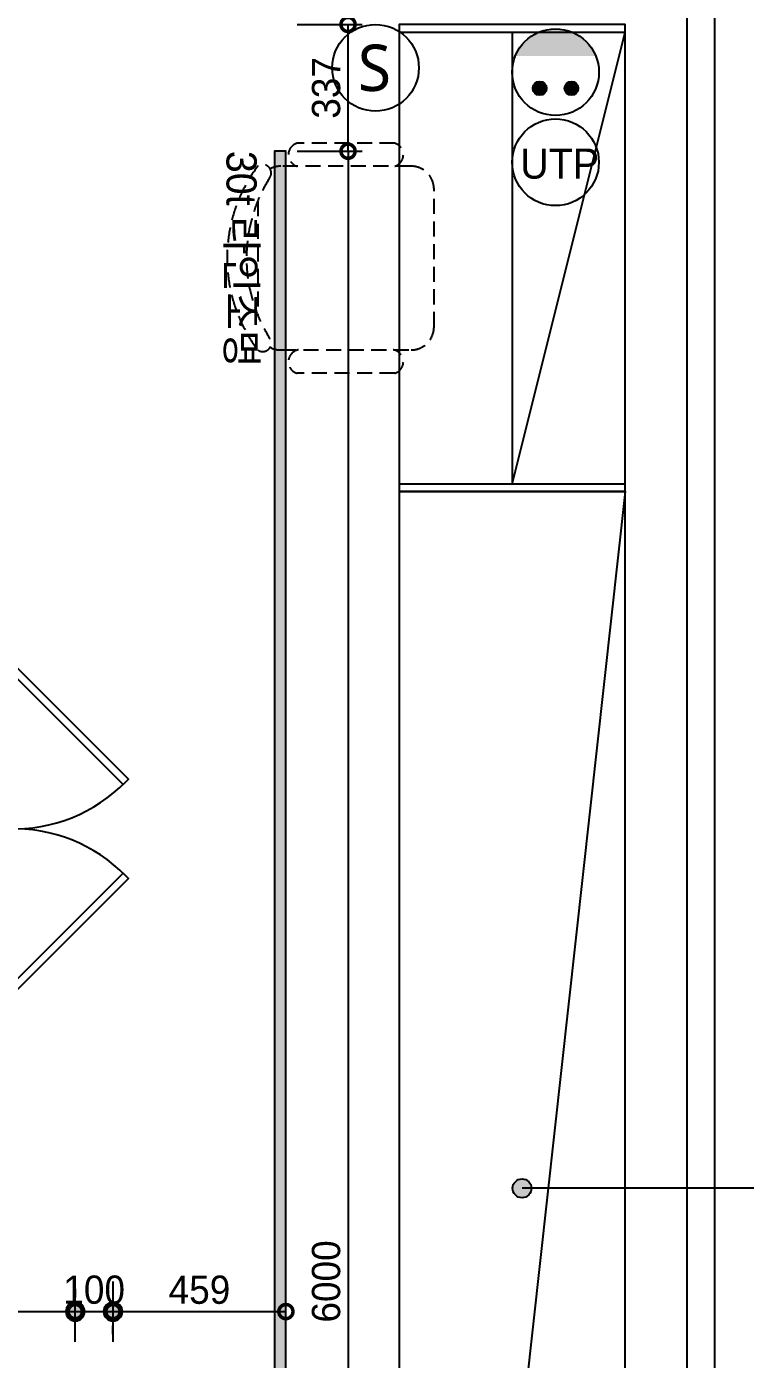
# Model space of a CAD drawing. Header units: inches. Extents: x -55157 to -7160, y -122257 to -52101.
# Drawn here: x -16886 to -14981, y -95650 to -92112 of the extents above; entities that cross this region are included whole.
import ezdxf
from ezdxf.enums import TextEntityAlignment as Align

# ---------------------------------------------------------------- set-up
doc = ezdxf.new("R2010")
doc.units = ezdxf.units.IN
doc.header["$LTSCALE"] = 50
doc.header["$MEASUREMENT"] = 0
for name, pattern in [('DASHEDX2', [1.5, 1, -0.5]), ('DH-HID2', [1.2, 0.8, -0.4]), ('HIDDEN', [0.375, 0.25, -0.125])]:
    doc.linetypes.add(name, pattern=pattern)
for name, color, linetype in [('0-ELC TEXT', 7, 'Continuous'), ('06-FUR', 6, 'Continuous'), ('07-DIM WAL', 5, 'Continuous'), ('CEIL-LIGHT', 7, 'Continuous'), ('FORM(YOURNAME)-1', 1, 'Continuous'), ('FORM(YOURNAME)-11', 1, 'Continuous'), ('FU-FURM', 251, 'DH-HID2'), ('RC-LIGHT', 7, 'Continuous'), ('도면층2', 2, 'Continuous'), ('설비', 140, 'Continuous')]:
    doc.layers.add(name, color=color, linetype=linetype)
doc.styles.add('YOURNAME', font='HY울릉도M.TTF')
doc.styles.add('스타일1', font='HY울릉도M.TTF')
doc.styles.add('코레일둥고', font='Korail_Round_Gothic_Medium.ttf')
doc.dimstyles.new('30', dxfattribs={"dimscale": 30, "dimtxt": 2.5, "dimasz": 2.5, "dimexe": 1.25, "dimexo": 2, "dimtad": 1, "dimdec": 0, "dimtxsty": '스타일1', "dimblk": 'DOTSMALL', "dimcen": 2.5, "dimclrd": 1, "dimclre": 1, "dimclrt": 2, "dimadec": 0, "dimazin": 0, "dimtfac": 1, "dimtix": 1, "dimtmove": 0, "dimatfit": 3, "dimldrblk": 'DOTSMALL', "dimfxl": 1.25, "dimarcsym": 0})

# ---------------------------------------------------------------- blocks, each defined once
blk = doc.blocks.new('FORM-ELEVATION')
at = {"layer": 'Defpoints', "color": 158}
blk.add_lwpolyline([(-8309, 33708), (61071, 33708), (61071, -19692), (-8309, -19692)], close=True, dxfattribs=at)
at = {"layer": 'FORM(YOURNAME)-11', "color": 3, "style": 'YOURNAME'}
for tag, height, p in [('1', 450, (71041, -1219)), ('2', 450, (71041, -1863)), ('3', 450, (71041, -3150)), ('4', 450, (71041, -5081)), ('5', 515, (71041, -7398)), ('6', 515, (71041, -9650)), ('7', 515, (71041, -11903)), ('8', 515, (71041, -14155)), ('9', 515, (71041, -16408)), ('10', 515, (66791, -18596)), ('11', 515, (71041, -18660)), ('12', 515, (66791, -20848)), ('13', 515, (71041, -20848))]:
    blk.add_attdef(tag, text='', height=height, dxfattribs=at).set_placement(p, align=Align.MIDDLE_RIGHT)
blk = doc.blocks.new('vudauseh')
at = {"layer": '도면층2'}
for p, q in [((-36635, -66300.2), (-36635, -55341.2)), ((-36799, -64673.2), (-36799, -58000.2))]:
    blk.add_line(p, q, dxfattribs=at)
blk = doc.blocks.new('ccjwsjdeh')
at = {"layer": '06-FUR', "color": 8}
blk.add_line((-15299, -75759.4), (-15899, -81192.4), dxfattribs=at)
for points in [[(-15899, -75759.4), (-15299, -75759.4), (-15299, -74519.4), (-15899, -74519.4)], [(-15899, -74539.4), (-15299, -74539.4), (-15299, -74519.4), (-15899, -74519.4)], [(-15899, -75759.4), (-15299, -75759.4), (-15299, -75739.4), (-15899, -75739.4)], [(-15899, -81192.4), (-15299, -81192.4), (-15299, -75759.4), (-15899, -75759.4)], [(-16949.1, -76218.6), (-16935, -76204.4), (-16616.8, -76522.6), (-16630.9, -76536.8)], [(-16949.1, -77090.3), (-16935, -77104.4), (-16616.8, -76786.2), (-16630.9, -76772.1)]]:
    blk.add_lwpolyline(points, close=True, dxfattribs=at)
blk.add_lwpolyline([(-15599, -74539.4), (-15599, -75739.4), (-15299, -74539.4)], dxfattribs=at)
for centre, start, end in [((-16920.5, -76240.1), 268.0007, 315.691), ((-16920.5, -77068.8), 44.309, 91.9993)]:
    blk.add_arc(centre, 414.6, start, end, dxfattribs=at)
at = {"layer": 'FU-FURM', "color": 8}
for p, q in [((-15910.4, -74834.6), (-16169.5, -74834.6)), ((-15867.2, -74895.6), (-16212.6, -74895.6)), ((-15806.2, -75322.3), (-15806.2, -74956.6)), ((-16273.6, -74988.3), (-16273.6, -75290.6)), ((-16260.3, -75387.7), (-16260.3, -75387.7)), ((-16212.6, -75383.3), (-15867.2, -75383.3)), ((-15910.4, -75445.1), (-16169.5, -75445.1))]:
    blk.add_line(p, q, dxfattribs=at)
for centre, radius, start, end in [((-16160.6, -74865.1), 31.8, 106.2602, 253.7398), ((-15919.3, -74865.1), 31.8, 286.2602, 73.7398), ((-15948.5, -75139.4), 406.4, 143.1301, 216.8699), ((-16260.3, -74913.5), 22.3, 327.9726, 126.6901), ((-16212.6, -74956.6), 61, 90, 117.5844), ((-15867.2, -74956.6), 61, 0, 90), ((-15904.3, -75139.4), 399.1, 147.5758, 212.4242), ((-15867.2, -75322.3), 61, 270, 0), ((-16260.3, -75365.4), 22.3, 233.3099, 32.0274), ((-16212.6, -75322.3), 61, 242.4156, 270), ((-16160.6, -75414.6), 31.8, 99.2946, 253.7398), ((-15919.3, -75414.6), 31.8, 286.2602, 80.7054)]:
    blk.add_arc(centre, radius, start, end, dxfattribs=at)
blk.add_blockref('vudauseh', (21500, -16519.2))
blk = doc.blocks.new('_DOTSMALL')
at = {"color": 0, "linetype": 'ByBlock', "const_width": 0.5}
blk.add_lwpolyline([(-0.0625, 0, 1), (0.0625, 0, 1)], format="xyb", close=True, dxfattribs=at)
blk = doc.blocks.new('*D307')
at = {"layer": '07-DIM WAL', "color": 1, "lineweight": -2, "transparency": 16777216}
for p, q in [((-16139, -92442.9), (-15996.7, -92442.9)), ((-16034.2, -92442.9), (-16034.2, -98442.9)), ((-16139, -98442.9), (-15996.7, -98442.9))]:
    blk.add_line(p, q, dxfattribs=at)
at = {"layer": 'Defpoints', "color": 0, "transparency": 16777216}
for p in [(-16199, -92442.9), (-16199, -98442.9), (-16034.2, -98442.9)]:
    blk.add_point(p, dxfattribs=at)
at = {"layer": '07-DIM WAL', "color": 1, "lineweight": -2, "transparency": 16777216, "xscale": 75, "yscale": 75, "zscale": 75}
for p, rotation in [((-16034.2, -92442.9), 90), ((-16034.2, -98442.9), 270)]:
    blk.add_blockref('_DOTSMALL', p, dxfattribs=dict(at, rotation=rotation))
at = {"layer": '07-DIM WAL', "color": 2, "transparency": 16777216, "insert": (-16092, -95442.9), "char_height": 75, "attachment_point": 5, "rotation": 90, "style": '스타일1'}
blk.add_mtext('6000', dxfattribs=at)
blk = doc.blocks.new('1')
at = {"linetype": 'Continuous'}
h = blk.add_hatch(color=4, dxfattribs=at)
h.dxf.hatch_style = 1
edge = h.paths.add_edge_path()
edge.add_arc((11539653.5, -14273503.8), 37.5, 0, 360)
at = {"color": 1, "linetype": 'Continuous'}
for p, q in [((11539653.5, -14273637.1), (11539653.5, -14273370.5)), ((11539520.2, -14273503.8), (11539786.8, -14273503.8))]:
    blk.add_line(p, q, dxfattribs=at)
at = {"color": 4, "linetype": 'Continuous'}
for radius in [41.5, 37.5]:
    blk.add_circle((11539653.5, -14273503.8), radius, dxfattribs=at)
blk = doc.blocks.new('*D310')
at = {"layer": '07-DIM WAL', "color": 1, "lineweight": -2, "transparency": 16777216}
for p, q in [((-16757.5, -95462.9), (-16757.5, -95485.4)), ((-16832.5, -95522.9), (-16582.5, -95522.9)), ((-16657.5, -95582.9), (-16657.5, -95560.4))]:
    blk.add_line(p, q, dxfattribs=at)
at = {"layer": 'Defpoints', "color": 0, "transparency": 16777216}
for p in [(-16757.5, -95522.9), (-16657.5, -95522.9), (-16657.5, -95522.9)]:
    blk.add_point(p, dxfattribs=at)
at = {"layer": '07-DIM WAL', "color": 1, "lineweight": -2, "transparency": 16777216, "xscale": 75, "yscale": 75, "zscale": 75}
blk.add_blockref('_DOTSMALL', (-16757.5, -95522.9), dxfattribs=at)
at = {"layer": '07-DIM WAL', "color": 1, "lineweight": -2, "transparency": 16777216, "xscale": 75, "yscale": 75, "zscale": 75, "rotation": 180}
blk.add_blockref('_DOTSMALL', (-16657.5, -95522.9), dxfattribs=at)
at = {"layer": '07-DIM WAL', "color": 2, "transparency": 16777216, "insert": (-16707.5, -95465.2), "char_height": 75, "attachment_point": 5, "style": '스타일1'}
blk.add_mtext('100', dxfattribs=at)
blk = doc.blocks.new('*D313')
at = {"layer": '07-DIM WAL', "color": 1, "lineweight": -2, "transparency": 16777216}
for p, q in [((-16657.5, -95522.9), (-16199, -95522.9)), ((-16657.5, -95582.9), (-16657.5, -95560.4)), ((-16199, -95582.9), (-16199, -95560.4))]:
    blk.add_line(p, q, dxfattribs=at)
at = {"layer": 'Defpoints', "color": 0, "transparency": 16777216}
for p in [(-16657.5, -95522.9), (-16199, -95522.9), (-16199, -95522.9)]:
    blk.add_point(p, dxfattribs=at)
at = {"layer": '07-DIM WAL', "color": 1, "lineweight": -2, "transparency": 16777216, "xscale": 75, "yscale": 75, "zscale": 75, "rotation": 180}
blk.add_blockref('_DOTSMALL', (-16657.5, -95522.9), dxfattribs=at)
at = {"layer": '07-DIM WAL', "color": 1, "lineweight": -2, "transparency": 16777216, "xscale": 75, "yscale": 75, "zscale": 75}
blk.add_blockref('_DOTSMALL', (-16199, -95522.9), dxfattribs=at)
at = {"layer": '07-DIM WAL', "color": 2, "transparency": 16777216, "insert": (-16428.2, -95465.3), "char_height": 75, "attachment_point": 5, "style": '스타일1'}
blk.add_mtext('459', dxfattribs=at)
blk = doc.blocks.new('*D314')
at = {"layer": '07-DIM WAL', "color": 1, "lineweight": -2, "transparency": 16777216}
for p, q in [((-17957.5, -95522.9), (-16757.5, -95522.9)), ((-17957.5, -95582.9), (-17957.5, -95560.4)), ((-16757.5, -95582.9), (-16757.5, -95560.4))]:
    blk.add_line(p, q, dxfattribs=at)
at = {"layer": 'Defpoints', "color": 0, "transparency": 16777216}
for p in [(-17957.5, -95522.9), (-16757.5, -95522.9), (-16757.5, -95522.9)]:
    blk.add_point(p, dxfattribs=at)
at = {"layer": '07-DIM WAL', "color": 1, "lineweight": -2, "transparency": 16777216, "xscale": 75, "yscale": 75, "zscale": 75, "rotation": 180}
blk.add_blockref('_DOTSMALL', (-17957.5, -95522.9), dxfattribs=at)
at = {"layer": '07-DIM WAL', "color": 1, "lineweight": -2, "transparency": 16777216, "xscale": 75, "yscale": 75, "zscale": 75}
blk.add_blockref('_DOTSMALL', (-16757.5, -95522.9), dxfattribs=at)
at = {"layer": '07-DIM WAL', "color": 2, "transparency": 16777216, "insert": (-17357.5, -95465.2), "char_height": 75, "attachment_point": 5, "style": '스타일1'}
blk.add_mtext('1200', dxfattribs=at)
blk = doc.blocks.new('*D331')
at = {"layer": '07-DIM WAL', "color": 1, "lineweight": -2, "transparency": 16777216}
for p, q in [((-16169, -92106.4), (-15996.7, -92106.4)), ((-16034.2, -92442.9), (-16034.2, -92106.4)), ((-16169, -92442.9), (-15996.7, -92442.9))]:
    blk.add_line(p, q, dxfattribs=at)
at = {"layer": 'Defpoints', "color": 0, "transparency": 16777216}
for p in [(-16229, -92106.4), (-16034.2, -92106.4), (-16229, -92442.9)]:
    blk.add_point(p, dxfattribs=at)
at = {"layer": '07-DIM WAL', "color": 1, "lineweight": -2, "transparency": 16777216, "xscale": 75, "yscale": 75, "zscale": 75}
for p, rotation in [((-16034.2, -92106.4), 90), ((-16034.2, -92442.9), 270)]:
    blk.add_blockref('_DOTSMALL', p, dxfattribs=dict(at, rotation=rotation))
at = {"layer": '07-DIM WAL', "color": 2, "transparency": 16777216, "insert": (-16092, -92274.7), "char_height": 75, "attachment_point": 5, "rotation": 90, "style": '스타일1'}
blk.add_mtext('337', dxfattribs=at)
blk = doc.blocks.new('SW')
at = {"layer": '설비', "color": 140}
blk.add_circle((11533254.1, -14277699.4), 184, dxfattribs=at)
at = {"layer": '설비', "color": 140, "insert": (11533320, -14277600.8), "char_height": 197.143, "width": 314.327, "attachment_point": 3, "style": '코레일둥고'}
blk.add_mtext('{\\fMalgun Gothic|b0|i0|c129|p50;S}', dxfattribs=at)
blk = doc.blocks.new('egoo')
at = {"layer": '설비'}
h = blk.add_hatch(color=140, dxfattribs=at)
edge = h.paths.add_edge_path()
edge.add_arc((1015645.3, 443433.7), 22.3, 0, 360)
h = blk.add_hatch(color=140, dxfattribs=at)
edge = h.paths.add_edge_path()
edge.add_arc((1015747.7, 443433.7), 22.3, 0, 360)
h = blk.add_hatch(color=140, dxfattribs=at)
edge = h.paths.add_edge_path()
edge.add_line((1015826.3, 443329.1), (1015566.6, 443329.1))
edge.add_ellipse((1015696.5, 443381.5), major_axis=(99, 99), ratio=1, start_angle=156.9578, end_angle=293.0422)
at = {"layer": '설비', "color": 140}
for centre, radius in [((1015696.5, 443381.5), 140), ((1015645.3, 443433.7), 22.3), ((1015747.7, 443433.7), 22.3)]:
    blk.add_circle(centre, radius, dxfattribs=at)
blk = doc.blocks.new('utp')
at = {"layer": '설비', "color": 140}
blk.add_circle((-24142.6, -96291), 115, dxfattribs=at)
at = {"layer": '설비', "color": 140, "style": '코레일둥고'}
blk.add_text('UTP', height=80, dxfattribs=at).set_placement((-24236.3, -96334.5))

msp = doc.modelspace()

# ---------------------------------------------------------------- hatches: boundary and pattern name
at = {"layer": '0-ELC TEXT'}
h = msp.add_hatch(color=256, dxfattribs=at)
h.dxf.hatch_style = 1
edge = h.paths.add_edge_path()
edge.add_arc((-15572.882, -95195.722), 25, 90, 450)
h = msp.add_hatch(color=256, dxfattribs=at)
h.dxf.hatch_style = 1
edge = h.paths.add_edge_path()
edge.add_arc((-15572.882, -95195.722), 25, 90, 450)
at = {"layer": 'CEIL-LIGHT'}
h = msp.add_hatch(color=140, dxfattribs=at)
h.dxf.hatch_style = 1
h.paths.add_polyline_path([(-16198.967, -98442.95), (-16198.967, -92442.95), (-16228.967, -92442.95), (-16228.967, -98442.95)])

# ---------------------------------------------------------------- linework, layer by layer
at = {"layer": '0-ELC TEXT'}
msp.add_line((-14677.017, -95195.722), (-15572.882, -95195.722), dxfattribs=at)
msp.add_circle((-15572.882, -95195.722), 25, dxfattribs=at)
msp.add_circle((-15572.882, -95195.722), 25, dxfattribs=at)
at = {"layer": 'CEIL-LIGHT', "color": 140}
msp.add_lwpolyline([(-16198.967, -98442.95), (-16198.967, -92442.95), (-16228.967, -92442.95), (-16228.967, -98442.95)], close=True, dxfattribs=at)

# ---------------------------------------------------------------- block references
at = {"layer": '07-DIM WAL'}
msp.add_blockref('utp', (8658.606, 3818.753), dxfattribs=at)
at = {"layer": 'CEIL-LIGHT', "color": 10, "linetype": 'HIDDEN', "ltscale": 5}
msp.add_blockref('ccjwsjdeh', (0, -17587.01), dxfattribs=at)
at = {"layer": 'FORM(YOURNAME)-1', "xscale": 0.2500000000000001, "yscale": 0.2500000000000001, "zscale": 0.2500000000000001}
msp.add_blockref('FORM-ELEVATION', (-30330.324, -95920.999), dxfattribs=at)
at = {"layer": 'RC-LIGHT', "xscale": -0.6024096385271789, "yscale": 0.6024096385271789, "zscale": 0.6024096385271789, "rotation": 270}
for p in [(8581738.792, -7047121.443), (8581838.792, -7047121.443)]:
    msp.add_blockref('1', p, dxfattribs=at)
at = {"layer": '설비', "color": 140, "xscale": 0.625, "yscale": 0.625, "zscale": 0.625}
msp.add_blockref('SW', (-7224245.142, 8831340.703), dxfattribs=at)
at = {"layer": '설비', "color": 140, "xscale": 0.8214285869294655, "yscale": 0.8214285869294655, "zscale": 0.8214285869294655, "rotation": 180}
msp.add_blockref('egoo', (818838.162, 271973.194), dxfattribs=at)

# ---------------------------------------------------------------- texts
at = {"layer": '0-ELC TEXT', "color": 7, "linetype": 'DASHEDX2', "style": '코레일둥고'}
msp.add_text('30t 라인조명', height=80, rotation=270, dxfattribs=at).set_placement((-16356.569, -92441.769))

# ---------------------------------------------------------------- dimensions: what is measured, and where the dimension line sits
at = {"layer": '07-DIM WAL'}
for base, p1, p2, picture, middle in [((-16034.238902015, -92106.44965878), (-16228.966911428, -92442.94965878), (-16228.966911428, -92106.44965878), '*D331', (-16091.986904678, -92274.69965878)), ((-16034.239, -98442.95), (-16198.967, -92442.95), (-16198.967, -98442.95), '*D307', (-16092.037, -95442.95))]:
    dim = msp.add_linear_dim(base=base, p1=p1, p2=p2, angle=90, dimstyle='30', dxfattribs=at)
    dim.commit()
    dim.dimension.update_dxf_attribs({"geometry": picture, "text_midpoint": middle})
for base, p1, p2, picture, middle in [((-16757.467, -95522.95), (-17957.467, -95522.95), (-16757.467, -95522.95), '*D314', (-17357.467, -95465.202)), ((-16657.467, -95522.95), (-16757.467, -95522.95), (-16657.467, -95522.95), '*D310', (-16707.467, -95465.202)), ((-16198.966911428, -95522.949658781), (-16657.46691143, -95522.94965878), (-16198.966911428, -95522.94965878), '*D313', (-16428.216911429, -95465.25158954))]:
    dim = msp.add_linear_dim(base=base, p1=p1, p2=p2, dimstyle='30', dxfattribs=at)
    dim.commit()
    dim.dimension.update_dxf_attribs({"geometry": picture, "text_midpoint": middle})

doc.saveas('drawing.dxf')
